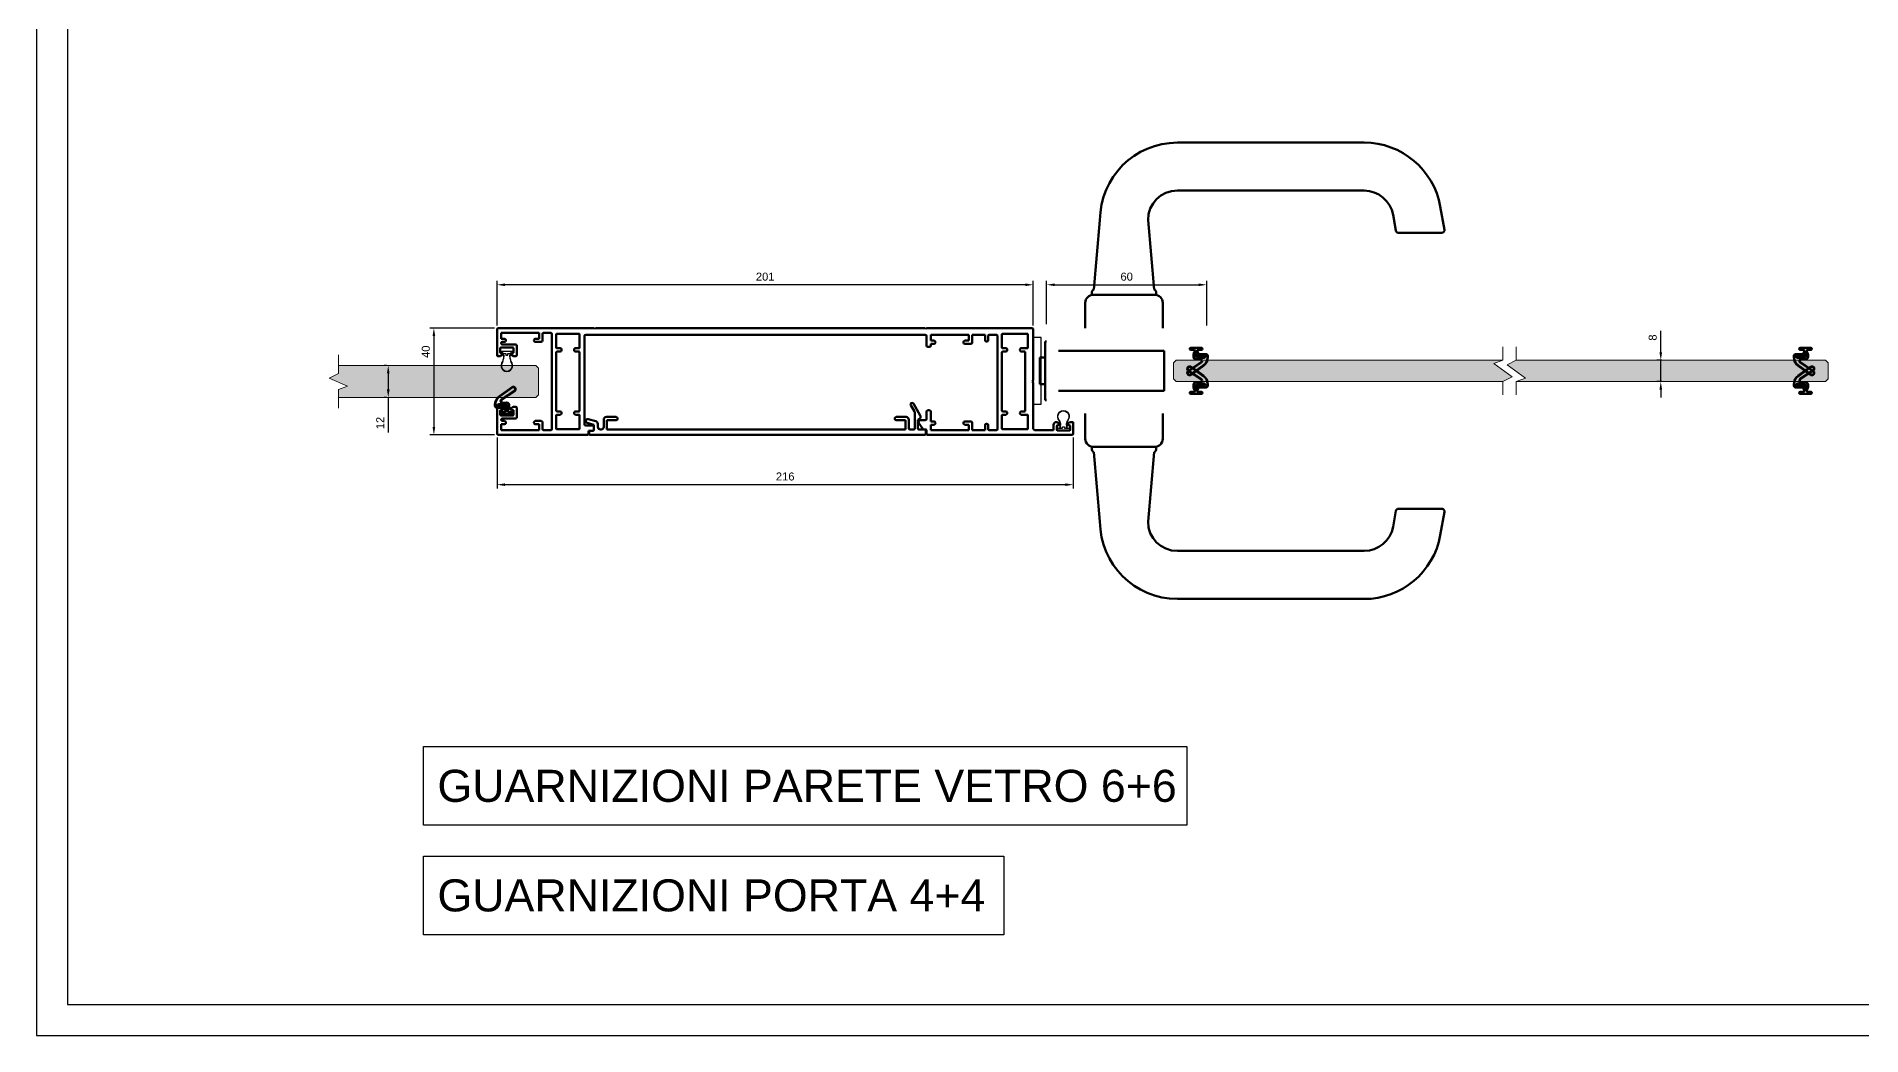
# Model space of a CAD drawing. Header units: millimetres. Extents: x 3290 to 5881, y 194 to 1035.
# Drawn here: x 4684 to 5368, y 194 to 569 of the extents above; entities that cross this region are included whole.
import ezdxf

# ---------------------------------------------------------------- set-up
doc = ezdxf.new("R2010")
doc.units = ezdxf.units.MM
for name, color, linetype in [('48800_-_L2315', 7, 'Continuous'), ('48800_-_L3000', 7, 'Continuous'), ('Blocchi', 7, 'Continuous'), ('COMP', 41, 'Continuous'), ('MANIGLIA_HOPPE_P', 7, 'Continuous'), ('MODULO_TECNICO_S', 7, 'Continuous'), ('PARTENZA_VERTICA', 7, 'Continuous'), ('quote', 3, 'Continuous'), ('RISCONTRO_SERRAT', 7, 'Continuous'), ('ROSETTA_PER_MANI', 7, 'Continuous'), ('SCATTO_PER_MODUL', 7, 'Continuous'), ('SERRATURA_OMEC', 7, 'Continuous')]:
    doc.layers.add(name, color=color, linetype=linetype)
doc.layers.add('GLASS & JOINTS', color=250, linetype='Continuous', lineweight=13)
doc.layers.add('GLASS HATCH', color=7, linetype='Continuous', true_color=0xb8ffed, transparency=0.5)
doc.styles.get("Standard").update_dxf_attribs({"font": 'arial.ttf'})
doc.dimstyles.new('ISO-25$0', dxfattribs={"dimtxt": 3, "dimasz": 3, "dimexe": 1.5, "dimexo": 1.5, "dimgap": 1.5, "dimtad": 1, "dimtxsty": 'Standard', "dimcen": 2.5, "dimadec": 0, "dimazin": 0, "dimtfac": 1, "dimtmove": 0, "dimatfit": 3, "dimfxl": 1, "dimarcsym": 0})

# ---------------------------------------------------------------- blocks, each defined once
blk = doc.blocks.new('modulo tecnico')
at = {"layer": 'MODULO_TECNICO_S', "color": 1, "linetype": 'Continuous', "lineweight": 50}
for p, q in [((-201, 19.5), (-201, 9.8)), ((-164.7, 20), (-200.5, 20)), ((-199.4, 18.2), (-185.15, 18.2)), ((-199.4, 16), (-199.4, 18.2)), ((-198.2, 16), (-199.4, 16)), ((-198.95, 14.8), (-198.2, 14.8)), ((-194.1, 13.9), (-198.95, 13.9)), ((-197.7, 15.3), (-197.7, 15.5)), ((-187.15, 15.5), (-187.15, 15.3)), ((-185.15, 16), (-186.65, 16)), ((-186.65, 14.8), (-184.45, 14.8)), ((-185.15, 18.2), (-185.15, 16)), ((-183.95, 15.3), (-183.95, 17.9)), ((-183.65, 18.2), (-180.75, 18.2)), ((-180.45, 17.9), (-180.45, -17.9)), ((-178.85, 12.75), (-178.85, 17.6)), ((-178.55, 17.9), (-170.35, 17.9)), ((-170.05, 17.6), (-170.05, 12.75)), ((-168.25, -16), (-168.25, 17)), ((-167.75, 17.5), (-40.5, 17.5)), ((-164.4, 19.7), (-164.7, 20)), ((-164.1, 20), (-164.4, 19.7)), ((-40.61, 20), (-164.1, 20)), ((-40.3, 19.7), (-40.61, 20)), ((-40, 20), (-40.3, 19.7)), ((-0.5, 20), (-40, 20)), ((-40, 17), (-40, 13.5)), ((-38.4, 17.5), (-24.15, 17.5)), ((-38.4, 15.3), (-38.4, 17.5)), ((-37.2, 15.3), (-38.4, 15.3)), ((-38.4, 14.1), (-37.2, 14.1)), ((-38.4, 13.5), (-38.4, 14.1)), ((-36.7, 14.6), (-36.7, 14.8)), ((-26.15, 14.8), (-26.15, 14.6)), ((-24.15, 15.3), (-25.65, 15.3)), ((-25.65, 14.1), (-23.45, 14.1)), ((-24.15, 17.5), (-24.15, 15.3)), ((-22.95, 17.5), (-18.1, 17.5)), ((-22.95, 14.6), (-22.95, 17.5)), ((-18.1, 17.5), (-18.1, 15.5)), ((-17.6, 15), (-17.4, 15)), ((-16.9, 15.5), (-16.9, 17.2)), ((-16.6, 17.5), (-13.7, 17.5)), ((-13.4, 17.2), (-13.4, -17.9)), ((-11.8, 12.75), (-11.8, 17.6)), ((-11.5, 17.9), (-2.3, 17.9)), ((-2, 17.6), (-2, 12.75)), ((0, 0.4), (0, 19.5)), ((-200.7, 9.5), (-199.88, 9.5)), ((-199.8, 11), (-199.8, 12.4)), ((-199.73, 9.54), (-198.91, 9.99)), ((-199.5, 12.7), (-195.1, 12.7)), ((-199.05, 10.7), (-199.5, 10.7)), ((-198.75, 10.25), (-198.75, 10.4)), ((-195.85, 10.4), (-195.85, 10.25)), ((-195.69, 9.99), (-194.87, 9.54)), ((-195.1, 10.7), (-195.55, 10.7)), ((-194.8, 12.4), (-194.8, 11)), ((-194.72, 9.5), (-193.9, 9.5)), ((-193.6, 9.8), (-193.6, 13.4)), ((-178.85, -10.95), (-178.85, 10.95)), ((-177.35, 12.45), (-178.55, 12.45)), ((-178.55, 11.25), (-177.35, 11.25)), ((-176.85, 11.75), (-176.85, 11.95)), ((-172.05, 11.95), (-172.05, 11.75)), ((-170.35, 12.45), (-171.55, 12.45)), ((-171.55, 11.25), (-170.35, 11.25)), ((-170.05, 10.95), (-170.05, -10.95)), ((-39.5, 13), (-38.9, 13)), ((-11.8, -10.95), (-11.8, 10.95)), ((-10.3, 12.45), (-11.5, 12.45)), ((-11.5, 11.25), (-10.3, 11.25)), ((-9.8, 11.75), (-9.8, 11.95)), ((-5, 11.95), (-5, 11.75)), ((-2.3, 12.45), (-4.5, 12.45)), ((-4.5, 11.25), (-3.3, 11.25)), ((-3, 10.95), (-3, -10.95)), ((-0.4, 0), (0, 0.4)), ((0, -0.4), (-0.4, 0)), ((0, -17.7), (0, -0.4)), ((-201, -9.8), (-201, -19.5)), ((-199.88, -9.5), (-200.7, -9.5)), ((-199.8, -12.4), (-199.8, -11)), ((-198.91, -9.99), (-199.73, -9.54)), ((-199.5, -10.7), (-199.05, -10.7)), ((-195.1, -12.7), (-199.5, -12.7)), ((-198.75, -10.4), (-198.75, -10.25)), ((-195.85, -10.25), (-195.85, -10.4)), ((-194.87, -9.54), (-195.69, -9.99)), ((-195.55, -10.7), (-195.1, -10.7)), ((-194.8, -11), (-194.8, -12.4)), ((-193.9, -9.5), (-194.72, -9.5)), ((-193.6, -13.4), (-193.6, -9.8)), ((-178.85, -17.6), (-178.85, -12.75)), ((-177.35, -11.25), (-178.55, -11.25)), ((-178.55, -12.45), (-177.35, -12.45)), ((-176.85, -11.95), (-176.85, -11.75)), ((-172.05, -11.75), (-172.05, -11.95)), ((-170.35, -11.25), (-171.55, -11.25)), ((-171.55, -12.45), (-170.35, -12.45)), ((-170.05, -12.75), (-170.05, -17.6)), ((-40, -11.3), (-40, -14)), ((-38.9, -10.8), (-39.5, -10.8)), ((-38.4, -15), (-38.4, -11.3)), ((-11.8, -17.6), (-11.8, -12.75)), ((-10.3, -11.25), (-11.5, -11.25)), ((-11.5, -12.45), (-10.3, -12.45)), ((-9.8, -11.95), (-9.8, -11.75)), ((-5, -11.75), (-5, -11.95)), ((-3.3, -11.25), (-4.5, -11.25)), ((-4.5, -12.45), (-2.3, -12.45)), ((-2, -12.75), (-2, -17.6)), ((-200.5, -20), (-167.05, -20)), ((-199.4, -16), (-198.2, -16)), ((-199.4, -18.2), (-199.4, -16)), ((-185.15, -18.2), (-199.4, -18.2)), ((-198.95, -13.9), (-194.1, -13.9)), ((-198.2, -14.8), (-198.95, -14.8)), ((-197.7, -15.5), (-197.7, -15.3)), ((-187.15, -15.3), (-187.15, -15.5)), ((-184.45, -14.8), (-186.65, -14.8)), ((-186.65, -16), (-185.15, -16)), ((-185.15, -16), (-185.15, -18.2)), ((-183.95, -17.9), (-183.95, -15.3)), ((-180.75, -18.2), (-183.65, -18.2)), ((-170.35, -17.9), (-178.55, -17.9)), ((-165.25, -16.5), (-167.75, -16.5)), ((-166.75, -18.5), (-165.25, -18.5)), ((-166.75, -19.7), (-166.75, -18.5)), ((-164.75, -18), (-164.75, -17)), ((-42.86, -15.68), (-41.39, -17.79)), ((-40.5, -14.5), (-42.25, -14.5)), ((-40.98, -18), (-40.3, -18)), ((-40, -18.3), (-40, -19.7)), ((-39.7, -20), (14.5, -20)), ((-37.2, -15), (-38.4, -15)), ((-38.4, -16.2), (-37.2, -16.2)), ((-38.4, -18.2), (-38.4, -16.2)), ((-24.15, -18.2), (-38.4, -18.2)), ((-36.7, -15.7), (-36.7, -15.5)), ((-26.15, -15.5), (-26.15, -15.7)), ((-23.45, -15), (-25.65, -15)), ((-25.65, -16.2), (-24.15, -16.2)), ((-24.15, -16.2), (-24.15, -18.2)), ((-22.95, -18.2), (-22.95, -15.5)), ((-18.1, -18.2), (-22.95, -18.2)), ((-18.1, -16.4), (-18.1, -18.2)), ((-17.4, -15.9), (-17.6, -15.9)), ((-16.9, -17.9), (-16.9, -16.4)), ((-13.7, -18.2), (-16.6, -18.2)), ((-2.3, -17.9), (-11.5, -17.9)), ((7.6, -18.2), (0.5, -18.2)), ((7.6, -16.2), (7.6, -18.2)), ((8.72, -15.2), (8.6, -15.2)), ((8.8, -18.1), (8.8, -16.7)), ((9.69, -15.69), (8.87, -15.24)), ((9.1, -16.4), (9.55, -16.4)), ((13.5, -18.4), (9.1, -18.4)), ((9.85, -16.1), (9.85, -15.95)), ((12.75, -15.95), (12.75, -16.1)), ((13.73, -15.24), (12.91, -15.69)), ((13.05, -16.4), (13.5, -16.4)), ((13.8, -16.7), (13.8, -18.1)), ((14.7, -15.2), (13.88, -15.2)), ((15, -19.5), (15, -15.5))]:
    blk.add_line(p, q, dxfattribs=at)
for centre, radius, start, end in [((-200.5, 19.5), 0.5, 90, 180), ((-198.95, 14.35), 0.45, 90, 270), ((-198.2, 15.5), 0.5, 0, 90), ((-198.2, 15.3), 0.5, 270, 0), ((-194.1, 13.4), 0.5, 0, 90), ((-186.65, 15.5), 0.5, 90, 180), ((-186.65, 15.3), 0.5, 180, 270), ((-184.45, 15.3), 0.5, 270, 0), ((-183.65, 17.9), 0.3, 90, 180), ((-180.75, 17.9), 0.3, 0, 90), ((-178.55, 17.6), 0.3, 90, 180), ((-170.35, 17.6), 0.3, 0, 90), ((-167.75, 17), 0.5, 90, 180), ((-40.5, 17), 0.5, 0, 90), ((-37.2, 14.8), 0.5, 0, 90), ((-37.2, 14.6), 0.5, 270, 0), ((-25.65, 14.8), 0.5, 90, 180), ((-25.65, 14.6), 0.5, 180, 270), ((-23.45, 14.6), 0.5, 270, 0), ((-17.6, 15.5), 0.5, 180, 270), ((-17.4, 15.5), 0.5, 270, 0), ((-16.6, 17.2), 0.3, 90, 180), ((-13.7, 17.2), 0.3, 0, 90), ((-11.5, 17.6), 0.3, 90, 180), ((-2.3, 17.6), 0.3, 0, 90), ((-0.5, 19.5), 0.5, 0, 90), ((-200.7, 9.8), 0.3, 180, 270), ((-199.88, 9.8), 0.3, 270, 298.70595), ((-199.5, 12.4), 0.3, 90, 180), ((-199.5, 11), 0.3, 180, 270), ((-199.05, 10.4), 0.3, 0, 90), ((-199.05, 10.25), 0.3, 298.70595, 0), ((-195.55, 10.4), 0.3, 90, 180), ((-195.55, 10.25), 0.3, 180, 241.29405), ((-195.1, 12.4), 0.3, 0, 90), ((-195.1, 11), 0.3, 270, 0), ((-194.72, 9.8), 0.3, 241.29405, 270), ((-193.9, 9.8), 0.3, 270, 0), ((-178.55, 12.75), 0.3, 180, 270), ((-178.55, 10.95), 0.3, 90, 180), ((-177.35, 11.95), 0.5, 0, 90), ((-177.35, 11.75), 0.5, 270, 0), ((-171.55, 11.95), 0.5, 90, 180), ((-171.55, 11.75), 0.5, 180, 270), ((-170.35, 12.75), 0.3, 270, 0), ((-170.35, 10.95), 0.3, 0, 90), ((-39.5, 13.5), 0.5, 180, 270), ((-38.9, 13.5), 0.5, 270, 0), ((-11.5, 12.75), 0.3, 180, 270), ((-11.5, 10.95), 0.3, 90, 180), ((-10.3, 11.95), 0.5, 0, 90), ((-10.3, 11.75), 0.5, 270, 0), ((-4.5, 11.95), 0.5, 90, 180), ((-4.5, 11.75), 0.5, 180, 270), ((-3.3, 10.95), 0.3, 0, 90), ((-2.3, 12.75), 0.3, 270, 0), ((-200.7, -9.8), 0.3, 90, 180), ((-199.88, -9.8), 0.3, 61.29405, 90), ((-199.5, -11), 0.3, 90, 180), ((-199.5, -12.4), 0.3, 180, 270), ((-199.05, -10.4), 0.3, 270, 0), ((-199.05, -10.25), 0.3, 0, 61.29405), ((-195.55, -10.25), 0.3, 118.70595, 180), ((-195.55, -10.4), 0.3, 180, 270), ((-195.1, -11), 0.3, 0, 90), ((-195.1, -12.4), 0.3, 270, 0), ((-194.72, -9.8), 0.3, 90, 118.70595), ((-194.1, -13.4), 0.5, 270, 0), ((-193.9, -9.8), 0.3, 0, 90), ((-178.55, -10.95), 0.3, 180, 270), ((-178.55, -12.75), 0.3, 90, 180), ((-177.35, -11.75), 0.5, 0, 90), ((-177.35, -11.95), 0.5, 270, 0), ((-171.55, -11.75), 0.5, 90, 180), ((-171.55, -11.95), 0.5, 180, 270), ((-170.35, -10.95), 0.3, 270, 0), ((-170.35, -12.75), 0.3, 0, 90), ((-39.5, -11.3), 0.5, 90, 180), ((-38.9, -11.3), 0.5, 0, 90), ((-11.5, -10.95), 0.3, 180, 270), ((-11.5, -12.75), 0.3, 90, 180), ((-10.3, -11.75), 0.5, 0, 90), ((-10.3, -11.95), 0.5, 270, 0), ((-4.5, -11.75), 0.5, 90, 180), ((-4.5, -11.95), 0.5, 180, 270), ((-3.3, -10.95), 0.3, 270, 0), ((-2.3, -12.75), 0.3, 0, 90), ((-200.5, -19.5), 0.5, 180, 270), ((-198.95, -14.35), 0.45, 90, 270), ((-198.2, -15.3), 0.5, 0, 90), ((-198.2, -15.5), 0.5, 270, 0), ((-186.65, -15.3), 0.5, 90, 180), ((-186.65, -15.5), 0.5, 180, 270), ((-184.45, -15.3), 0.5, 0, 90), ((-183.65, -17.9), 0.3, 180, 270), ((-180.75, -17.9), 0.3, 270, 0), ((-178.55, -17.6), 0.3, 180, 270), ((-170.35, -17.6), 0.3, 270, 0), ((-167.75, -16), 0.5, 180, 270), ((-167.05, -19.7), 0.3, 270, 0), ((-165.25, -17), 0.5, 0, 90), ((-165.25, -18), 0.5, 270, 0), ((-42.25, -15.25), 0.75, 90, 215.00643), ((-40.98, -17.5), 0.5, 215.00643, 270), ((-40.5, -14), 0.5, 270, 0), ((-40.3, -18.3), 0.3, 0, 90), ((-39.7, -19.7), 0.3, 180, 270), ((-37.2, -15.5), 0.5, 0, 90), ((-37.2, -15.7), 0.5, 270, 0), ((-25.65, -15.5), 0.5, 90, 180), ((-25.65, -15.7), 0.5, 180, 270), ((-23.45, -15.5), 0.5, 0, 90), ((-17.6, -16.4), 0.5, 90, 180), ((-17.4, -16.4), 0.5, 0, 90), ((-16.6, -17.9), 0.3, 180, 270), ((-13.7, -17.9), 0.3, 270, 0), ((-11.5, -17.6), 0.3, 180, 270), ((-2.3, -17.6), 0.3, 270, 0), ((0.5, -17.7), 0.5, 180, 270), ((8.6, -16.2), 1, 90, 180), ((8.72, -15.5), 0.3, 61.29405, 90), ((9.1, -16.7), 0.3, 90, 180), ((9.1, -18.1), 0.3, 180, 270), ((9.55, -16.1), 0.3, 270, 0), ((9.55, -15.95), 0.3, 0, 61.29405), ((13.05, -15.95), 0.3, 118.70595, 180), ((13.05, -16.1), 0.3, 180, 270), ((13.5, -16.7), 0.3, 0, 90), ((13.5, -18.1), 0.3, 270, 0), ((13.88, -15.5), 0.3, 90, 118.70595), ((14.5, -19.5), 0.5, 270, 0), ((14.7, -15.5), 0.3, 0, 90)]:
    blk.add_arc(centre, radius, start, end, dxfattribs=at)
at = {"layer": 'RISCONTRO_SERRAT', "color": 1, "linetype": 'Continuous', "lineweight": 50}
blk.add_line((0, 6.45), (0, 16.5), dxfattribs=at)
blk = doc.blocks.new('copertina modulo tecnico')
at = {"layer": 'SCATTO_PER_MODUL', "color": 5, "linetype": 'Continuous', "lineweight": 50}
for p, q in [((118.79, 8.3), (120.17, 5.92)), ((122.37, 4.51), (119.83, 8.9)), ((-2.44, 1.65), (0, 1)), ((0.76, 2.35), (-2.06, 3.1)), ((0, 1), (0, -1)), ((1.5, 0.2), (1.5, 1.38)), ((3.7, 2.9), (3.7, 0.2)), ((8.4, 3.9), (4.7, 3.9)), ((4.9, 2.7), (8.4, 2.7)), ((4.9, -0.8), (4.9, 2.7)), ((8.9, 3.2), (8.9, 3.4)), ((112.85, 3.4), (112.85, 3.2)), ((117.05, 3.9), (113.35, 3.9)), ((113.35, 2.7), (116.85, 2.7)), ((116.85, 2.7), (116.85, -0.8)), ((118.05, -0.3), (118.05, 2.9)), ((120.3, 5.42), (120.3, -0.5)), ((121.5, 2.86), (122, 3.14)), ((121.5, -0.5), (121.5, 2.86)), ((-1.7, -1.6), (-1.7, -2.5)), ((-0.3, -1.3), (-1.4, -1.3)), ((-1.4, -2.8), (124.15, -2.8)), ((2.7, -0.8), (2.5, -0.8)), ((116.85, -0.8), (4.9, -0.8)), ((120, -0.8), (118.55, -0.8)), ((124.15, -0.8), (121.8, -0.8)), ((124.45, -2.5), (124.45, -1.1))]:
    blk.add_line(p, q, dxfattribs=at)
for centre, radius, start, end in [((119.31, 8.6), 0.6, 30.00027, 210.00027), ((-2.25, 2.38), 0.75, 75.00089, 255.00089), ((0.5, 1.38), 1, 0, 75.00089), ((2.5, 0.2), 1, 180, 270), ((2.7, 0.2), 1, 270, 0.00084), ((4.7, 2.9), 1, 90, 180.00084), ((8.4, 3.4), 0.5, 0, 90), ((8.4, 3.2), 0.5, 270, 0), ((113.35, 3.4), 0.5, 90, 180), ((113.35, 3.2), 0.5, 180, 270), ((117.05, 2.9), 1, 359.99916, 90), ((119.3, 5.42), 1, 0, 30.00027), ((121.5, 4.01), 1, 299.99109, 30.00027), ((-1.4, -1.6), 0.3, 90, 180), ((-1.4, -2.5), 0.3, 180, 270.00077), ((-0.3, -1), 0.3, 270, 0), ((118.55, -0.3), 0.5, 179.99916, 270.00058), ((120, -0.5), 0.3, 270.00058, 0), ((121.8, -0.5), 0.3, 180, 270), ((124.15, -1.1), 0.3, 0, 90), ((124.15, -2.5), 0.3, 270.00077, 0)]:
    blk.add_arc(centre, radius, start, end, dxfattribs=at)
blk = doc.blocks.new('48750')
at = {"layer": 'COMP'}
for p, q in [((-3.8, 1.56), (-4.38, 1.84)), ((-1.46, 1.14), (-2.05, 1.14)), ((-4.38, -1.84), (-3.8, -1.56)), ((-2.05, -1.14), (-1.46, -1.14))]:
    blk.add_line(p, q, dxfattribs=at)
blk.add_lwpolyline([(-0.95, 1.75, -0.414214), (-1.45, 1.25), (-2.05, 1.25, -0.117054), (-3.75, 1.65), (-4.33, 1.94, 1.622467), (-4.33, -1.94), (-3.75, -1.65, -0.117054), (-2.05, -1.25), (-1.45, -1.25, -0.414214), (-0.95, -1.75), (-0.95, -2.41), (0, -2.41), (0, 2.41), (-0.95, 2.41)], format="xyb", close=True, dxfattribs=at)
blk.add_lwpolyline([(-0.1, 2.32), (-0.85, 2.32), (-0.85, 0.4), (-1.35, 0.4), (-1.35, -0.4), (-0.85, -0.4), (-0.85, -2.31), (-0.1, -2.31)], close=True, dxfattribs=at)
for centre, radius, start, end in [((-5.3, 0), 2.07, 63.29482, 296.70518), ((-2.05, 5.03), 3.89, 243.29482, 270), ((-1.46, 1.75), 0.61, 270, 0), ((-2.05, -5.03), 3.89, 90, 116.70518), ((-1.46, -1.75), 0.61, 0, 90)]:
    blk.add_arc(centre, radius, start, end, dxfattribs=at)
blk = doc.blocks.new('Cartiglio A3')
at = {"color": 6}
for points in [[(0, 726.876), (0, 0), (1034.376, 0), (1034.376, 726.876)], [(10, 716.876), (10, 10), (1024.376, 10), (1024.376, 716.876)]]:
    blk.add_lwpolyline(points, close=True, dxfattribs=at)
blk = doc.blocks.new('*D112')
at = {"layer": 'Defpoints', "color": 0, "transparency": 16777216}
for p in [(4857.15, 459.48), (4832.98, 419.48), (4857.15, 419.48)]:
    blk.add_point(p, dxfattribs=at)
at = {"layer": 'quote', "color": 0, "lineweight": -2, "transparency": 16777216}
for p, q in [((4855.65, 459.48), (4831.48, 459.48)), ((4832.98, 456.48), (4832.98, 422.48)), ((4855.65, 419.48), (4831.48, 419.48))]:
    blk.add_line(p, q, dxfattribs=at)
at = {"layer": 'quote', "color": 0, "transparency": 16777216}
for points in [[(4832.48, 456.48), (4833.48, 456.48), (4832.98, 459.48)], [(4832.48, 422.48), (4833.48, 422.48), (4832.98, 419.48)]]:
    blk.add_solid(points, dxfattribs=at)
at = {"layer": 'quote', "color": 0, "transparency": 16777216, "insert": (4829.95, 450.62), "char_height": 3, "attachment_point": 5, "rotation": 90}
blk.add_mtext('40', dxfattribs=at)
blk = doc.blocks.new('*D113')
at = {"layer": 'Defpoints', "color": 0, "transparency": 16777216}
for p in [(4856.65, 475.7), (4856.65, 458.98), (5057.65, 458.98)]:
    blk.add_point(p, dxfattribs=at)
at = {"layer": 'quote', "color": 0, "lineweight": -2, "transparency": 16777216}
for p, q in [((4856.65, 460.48), (4856.65, 477.2)), ((5054.65, 475.7), (4859.65, 475.7)), ((5057.65, 460.48), (5057.65, 477.2))]:
    blk.add_line(p, q, dxfattribs=at)
at = {"layer": 'quote', "color": 0, "transparency": 16777216}
for points in [[(4859.65, 476.2), (4859.65, 475.2), (4856.65, 475.7)], [(5054.65, 476.2), (5054.65, 475.2), (5057.65, 475.7)]]:
    blk.add_solid(points, dxfattribs=at)
at = {"layer": 'quote', "color": 0, "transparency": 16777216, "insert": (4957.15, 478.74), "char_height": 3, "attachment_point": 5}
blk.add_mtext('201', dxfattribs=at)
blk = doc.blocks.new('*D114')
at = {"layer": 'Defpoints', "color": 0, "transparency": 16777216}
for p in [(4856.65, 419.98), (5072.65, 419.98), (5072.65, 400.82)]:
    blk.add_point(p, dxfattribs=at)
at = {"layer": 'quote', "color": 0, "lineweight": -2, "transparency": 16777216}
for p, q in [((4856.65, 418.48), (4856.65, 399.32)), ((5072.65, 418.48), (5072.65, 399.32)), ((4859.65, 400.82), (5069.65, 400.82))]:
    blk.add_line(p, q, dxfattribs=at)
at = {"layer": 'quote', "color": 0, "transparency": 16777216}
for points in [[(4859.65, 401.32), (4859.65, 400.32), (4856.65, 400.82)], [(5069.65, 401.32), (5069.65, 400.32), (5072.65, 400.82)]]:
    blk.add_solid(points, dxfattribs=at)
at = {"layer": 'quote', "color": 0, "transparency": 16777216, "insert": (4964.65, 403.86), "char_height": 3, "attachment_point": 5}
blk.add_mtext('216', dxfattribs=at)
blk = doc.blocks.new('*D83')
at = {"layer": 'Defpoints', "color": 0, "transparency": 16777216}
for p in [(5292.83, 447.44), (5294.73, 447.44), (5294.73, 439.44)]:
    blk.add_point(p, dxfattribs=at)
at = {"layer": 'quote', "color": 0, "lineweight": -2, "transparency": 16777216}
for p, q in [((5292.83, 450.44), (5292.83, 458.42)), ((5293.23, 447.44), (5291.33, 447.44)), ((5292.83, 439.44), (5292.83, 447.44)), ((5293.23, 439.44), (5291.33, 439.44)), ((5292.83, 436.44), (5292.83, 433.44))]:
    blk.add_line(p, q, dxfattribs=at)
at = {"layer": 'quote', "color": 0, "transparency": 16777216}
for points in [[(5292.33, 450.44), (5293.33, 450.44), (5292.83, 447.44)], [(5292.33, 436.44), (5293.33, 436.44), (5292.83, 439.44)]]:
    blk.add_solid(points, dxfattribs=at)
at = {"layer": 'quote', "color": 0, "transparency": 16777216, "insert": (5289.8, 455.93), "char_height": 3, "attachment_point": 5, "rotation": 90}
blk.add_mtext('8', dxfattribs=at)
blk = doc.blocks.new('*D133')
at = {"layer": 'Defpoints', "color": 0, "transparency": 16777216}
for p in [(5122.64, 475.7), (5062.65, 459.48), (5122.64, 459.01)]:
    blk.add_point(p, dxfattribs=at)
at = {"layer": 'quote', "color": 0, "lineweight": -2, "transparency": 16777216}
for p, q in [((5062.65, 460.98), (5062.65, 477.2)), ((5065.65, 475.7), (5119.64, 475.7)), ((5122.64, 460.51), (5122.64, 477.2))]:
    blk.add_line(p, q, dxfattribs=at)
at = {"layer": 'quote', "color": 0, "transparency": 16777216}
for points in [[(5065.65, 476.2), (5065.65, 475.2), (5062.65, 475.7)], [(5119.64, 476.2), (5119.64, 475.2), (5122.64, 475.7)]]:
    blk.add_solid(points, dxfattribs=at)
at = {"layer": 'quote', "color": 0, "transparency": 16777216, "insert": (5092.65, 478.74), "char_height": 3, "attachment_point": 5}
blk.add_mtext('60', dxfattribs=at)
blk = doc.blocks.new('48800')
at = {"layer": '48800_-_L3000', "linetype": 'Continuous', "lineweight": 5}
h = blk.add_hatch(dxfattribs=at)
h.set_pattern_fill('LINE', color=3, scale=2, angle=45, style=0)
h.set_pattern_definition([(45, (-6239.775, -3270.2284), (-4.490128, 4.490128), [])])
edge = h.paths.add_edge_path()
edge.add_arc((9.4, 2.41), 0.897, 334.12953, 494.36432)
edge.add_line((8.77, 3.05), (5.44, -1.86))
edge.add_arc((4.92, -1.52), 0.632, 270, 326.69915, ccw=False)
edge.add_arc((5, -1.51), 0.64, 180.31288, 262.86787, ccw=False)
edge.add_line((4.36, -1.52), (4.39, -0.03))
edge.add_arc((3.39, -0.03), 1, 0, 90)
edge.add_line((3.39, 0.97), (2.4, 0.97))
edge.add_arc((2.4, 0.71), 0.253, 90, 120)
edge.add_line((2.27, 0.93), (1.59, 0.54))
edge.add_arc((1.47, 0.76), 0.253, 270, 300, ccw=False)
edge.add_line((1.47, 0.51), (1.01, 0.51))
edge.add_line((1.01, 0.51), (1.01, 0.41))
edge.add_line((1.01, 0.41), (1.47, 0.41))
edge.add_arc((1.47, 0.76), 0.353, 270, 300)
edge.add_line((1.64, 0.45), (2.32, 0.85))
edge.add_arc((2.4, 0.71), 0.153, 90, 120, ccw=False)
edge.add_line((2.4, 0.87), (3.39, 0.87))
edge.add_arc((3.39, -0.03), 0.9, 0.06989, 90, ccw=False)
edge.add_line((4.29, -0.03), (4.26, -1.51))
edge.add_arc((5, -1.51), 0.74, 180.20051, 263.35004)
edge.add_arc((4.92, -1.52), 0.732, 269.51182, 326.6433)
edge.add_line((5.53, -1.92), (8.85, 2.99))
edge.add_arc((9.4, 2.41), 0.797, -25.27845, 133.65847, ccw=False)
edge.add_line((10.12, 2.07), (6.71, -2.69))
edge.add_arc((3.54, -0.42), 3.9, 270, 324.43426, ccw=False)
edge.add_line((3.54, -4.32), (3.25, -4.32))
edge.add_arc((3.27, -3.48), 0.839, 196.69401, 268.73177, ccw=False)
edge.add_line((2.47, -3.72), (2.5, -1.15))
edge.add_arc((2.15, -1.15), 0.353, 359.88621, 420)
edge.add_line((2.32, -0.85), (1.64, -0.45))
edge.add_arc((1.47, -0.76), 0.353, 60, 90)
edge.add_line((1.47, -0.41), (1.01, -0.41))
edge.add_line((1.01, -0.41), (1.01, -0.51))
edge.add_line((1.01, -0.51), (1.47, -0.51))
edge.add_arc((1.47, -0.76), 0.253, 60, 90, ccw=False)
edge.add_line((1.59, -0.54), (2.27, -0.93))
edge.add_arc((2.15, -1.15), 0.253, 0, 60, ccw=False)
edge.add_line((2.4, -1.15), (2.37, -3.74))
edge.add_arc((3.27, -3.48), 0.939, 195.73271, 268.8012)
edge.add_line((3.25, -4.42), (3.54, -4.42))
edge.add_arc((3.54, -0.42), 4, 270, 324.43426)
edge.add_line((6.8, -2.75), (10.2, 2.02))
at = {"layer": '48800_-_L2315', "color": 3, "linetype": 'Continuous', "lineweight": 50}
for p, q in [((2.37, 0.86), (2.37, 0.81)), ((2.37, 0.38), (2.37, 0.33)), ((3.25, 0.87), (3.25, 0.82)), ((2.37, -0.45), (2.37, -0.5)), ((2.37, -0.81), (2.37, -0.88)), ((3.25, -0.09), (3.25, -0.17)), ((3.25, -3.38), (3.25, -3.43)), ((3.25, -4.27), (3.25, -4.32))]:
    blk.add_line(p, q, dxfattribs=at)
at = {"layer": '48800_-_L3000', "color": 3, "linetype": 'Continuous', "lineweight": 50}
for p, q in [((0, 2.02), (0, -2.02)), ((0.76, 0.63), (0.76, 2.02)), ((1.47, 0.51), (1.01, 0.51)), ((1.01, 0.51), (1.01, 0.41)), ((1.01, 0.41), (1.47, 0.41)), ((1.96, 0.38), (1.01, 0.38)), ((2.27, 0.93), (1.59, 0.54)), ((1.64, 0.45), (2.32, 0.85)), ((2.35, 0.8), (1.7, 0.43)), ((1.7, 0.43), (1.96, 0.43)), ((3.39, 0.97), (2.4, 0.97)), ((2.4, 0.87), (3.39, 0.87)), ((3.39, 0.82), (2.4, 0.82)), ((8.77, 3.05), (5.44, -1.86)), ((5.53, -1.92), (8.85, 2.99)), ((8.88, 2.95), (5.57, -1.95)), ((6.67, -2.66), (10.07, 2.09)), ((10.12, 2.07), (6.71, -2.69)), ((6.8, -2.75), (10.2, 2.02)), ((0.76, -2.02), (0.76, -0.63)), ((1.01, -0.38), (2, -0.38)), ((1.47, -0.41), (1.01, -0.41)), ((1.01, -0.41), (1.01, -0.51)), ((1.01, -0.51), (1.47, -0.51)), ((1.59, -0.54), (2.27, -0.93)), ((2.32, -0.85), (1.64, -0.45)), ((2, -0.43), (1.7, -0.43)), ((1.7, -0.43), (2.35, -0.8)), ((2.4, -1.15), (2.37, -3.74)), ((2.47, -3.72), (2.5, -1.15)), ((2.55, -1.15), (2.52, -3.72)), ((2.95, -3.02), (2.95, -1.38)), ((3, -1.38), (3, -3.02)), ((3.25, -4.27), (3.54, -4.27)), ((3.54, -4.32), (3.25, -4.32)), ((3.25, -4.42), (3.54, -4.42)), ((3.76, -3.02), (3.76, -1.42)), ((3.81, -1.42), (3.81, -3.02)), ((4.21, -1.51), (4.24, -0.03)), ((4.29, -0.03), (4.26, -1.51)), ((4.36, -1.52), (4.39, -0.03))]:
    blk.add_line(p, q, dxfattribs=at)
for centre, radius, start, end in [((0.38, 2.02), 0.379, 0, 180), ((1.01, 0.63), 0.253, 180, 270), ((1.47, 0.76), 0.253, 270, 300), ((1.47, 0.76), 0.353, 270, 300), ((1.96, -1.42), 1.85, 0, 90), ((1.96, -1.42), 1.8, 0, 90), ((2.4, 0.71), 0.253, 90, 120), ((2.4, 0.71), 0.153, 90, 120), ((2.4, 0.71), 0.103, 90, 120), ((3.39, -0.03), 1, 0, 90), ((3.39, -0.03), 0.9, 0.06989, 90), ((3.39, -0.03), 0.85, 0.10937, 90), ((9.4, 2.41), 0.897, 334.12953, 134.36432), ((9.4, 2.41), 0.797, 334.72155, 133.65847), ((9.4, 2.41), 0.747, 335.06135, 133.25328), ((0.38, -2.02), 0.379, 180, 0), ((1.01, -0.63), 0.253, 90, 180), ((1.47, -0.76), 0.353, 60, 90), ((1.47, -0.76), 0.253, 60, 90), ((2, -1.38), 1, 0, 90), ((2, -1.38), 0.95, 0, 90), ((2.15, -1.15), 0.253, 0, 60), ((2.15, -1.15), 0.353, 359.88621, 60), ((2.15, -1.15), 0.403, 359.84598, 60), ((3.27, -3.48), 0.939, 195.73271, 268.8012), ((3.27, -3.48), 0.839, 196.69401, 268.73177), ((3.27, -3.48), 0.789, 197.24238, 268.6922), ((3.38, -3.02), 0.429, 180, 0), ((3.38, -3.02), 0.379, 180, 0), ((3.54, -0.42), 3.85, 270, 324.43426), ((3.54, -0.42), 3.9, 270, 324.43426), ((3.54, -0.42), 4, 270, 324.43426), ((5, -1.51), 0.79, 180.15251, 263.54516), ((5, -1.51), 0.74, 180.20051, 263.35004), ((5, -1.51), 0.64, 180.31288, 262.86787), ((4.92, -1.52), 0.732, 269.51182, 326.6433), ((4.92, -1.52), 0.782, 269.31452, 326.61948), ((4.92, -1.52), 0.632, 270, 326.69915)]:
    blk.add_arc(centre, radius, start, end, dxfattribs=at)
at = {"layer": 'PARTENZA_VERTICA', "color": 3, "linetype": 'Continuous', "lineweight": 50}
for p, q in [((2.2, 0.72), (2.2, 0.77)), ((2.2, 0.36), (2.2, 0.41)), ((2.2, -0.45), (2.2, -0.4)), ((2.2, -0.77), (2.2, -0.72))]:
    blk.add_line(p, q, dxfattribs=at)
blk = doc.blocks.new('*D137')
at = {"layer": 'Defpoints', "color": 0, "transparency": 16777216}
for p in [(4816.67, 445.48), (4815.88, 433.48), (4816.67, 433.48)]:
    blk.add_point(p, dxfattribs=at)
at = {"layer": 'quote', "color": 0, "lineweight": -2, "transparency": 16777216}
for p, q in [((4815.17, 445.48), (4814.38, 445.48)), ((4815.88, 442.48), (4815.88, 436.48)), ((4815.17, 433.48), (4814.38, 433.48)), ((4815.88, 433.48), (4815.88, 420.42))]:
    blk.add_line(p, q, dxfattribs=at)
at = {"layer": 'quote', "color": 0, "transparency": 16777216}
for points in [[(4815.38, 442.48), (4816.38, 442.48), (4815.88, 445.48)], [(4815.38, 436.48), (4816.38, 436.48), (4815.88, 433.48)]]:
    blk.add_solid(points, dxfattribs=at)
at = {"layer": 'quote', "color": 0, "transparency": 16777216, "insert": (4812.87, 423.91), "char_height": 3, "attachment_point": 5, "rotation": 90}
blk.add_mtext('12 ', dxfattribs=at)

msp = doc.modelspace()

# ---------------------------------------------------------------- hatches: boundary and pattern name
at = {"layer": 'GLASS HATCH'}
h = msp.add_hatch(color=256, dxfattribs=at)
h.dxf.hatch_style = 1
h.paths.add_polyline_path([(4871.196, 433.478), (4872.196, 434.478), (4872.196, 444.478), (4871.196, 445.478), (4797.19, 445.478), (4797.19, 442.496), (4793.756, 440.746), (4800.624, 437.746), (4797.19, 436.496), (4797.19, 433.478)])
h = msp.add_hatch(color=256, dxfattribs=at)
h.dxf.hatch_style = 1
h.paths.add_polyline_path([(5110.146, 440.478), (5111.146, 439.478), (5233.687, 439.478), (5237.086, 441.21), (5230.217, 446.21), (5233.651, 447.46), (5233.651, 447.478), (5111.146, 447.478), (5110.146, 446.478)])
h = msp.add_hatch(color=256, dxfattribs=at)
h.dxf.hatch_style = 1
h.paths.add_polyline_path([(5354.597, 439.442), (5355.597, 440.442), (5355.597, 446.442), (5354.597, 447.442), (5356.097, 447.442), (5238.651, 447.46), (5235.217, 445.71), (5242.086, 440.71), (5238.651, 439.442)])

# ---------------------------------------------------------------- linework, layer by layer
for points in [[(5057.646, 430.978), (5060.646, 430.978), (5060.646, 455.978), (5057.646, 455.978)], [(4829.085, 302.674), (5115.172, 302.674), (5115.172, 273.222), (4829.085, 273.222)], [(4829.085, 261.627), (5046.597, 261.627), (5046.597, 232.175), (4829.085, 232.175)]]:
    msp.add_lwpolyline(points, close=True)
at = {"layer": 'GLASS & JOINTS'}
for points in [[(5233.651, 452.46), (5233.651, 447.46), (5230.217, 446.21), (5237.086, 441.21), (5233.651, 439.46), (5233.651, 434.46)], [(5238.651, 434.46), (5238.651, 439.46), (5242.086, 440.71), (5235.217, 445.71), (5238.651, 447.46), (5238.651, 452.46)], [(4797.19, 429.496), (4797.19, 436.496), (4800.624, 437.746), (4793.756, 440.746), (4797.19, 442.496), (4797.19, 449.496)], [(4797.19, 433.478), (4871.196, 433.478), (4872.196, 434.478), (4872.196, 444.478), (4871.196, 445.478), (4797.19, 445.478)], [(5233.651, 447.478), (5111.146, 447.478), (5110.146, 446.478), (5110.146, 440.478), (5111.146, 439.478), (5233.651, 439.478)], [(5238.651, 439.442), (5354.597, 439.442), (5355.597, 440.442), (5355.597, 446.442), (5354.597, 447.442), (5238.651, 447.442)]]:
    msp.add_lwpolyline(points, dxfattribs=at)
at = {"layer": 'MANIGLIA_HOPPE_P', "color": 7, "linetype": 'Continuous', "lineweight": 50}
for p, q in [((5181.646, 528.978), (5111.646, 528.978)), ((5111.646, 510.978), (5181.646, 510.978)), ((5082.646, 499.978), (5080.371, 473.978)), ((5102.92, 473.978), (5100.646, 499.978)), ((5192.479, 501.888), (5193.518, 495.992)), ((5211.735, 496.339), (5210.205, 505.013)), ((5194.503, 495.165), (5210.75, 495.165)), ((5079.646, 473.016), (5079.646, 471.978)), ((5103.646, 471.978), (5103.646, 473.016)), ((5103.646, 471.978), (5079.646, 471.978)), ((5079.646, 414.978), (5079.646, 413.939)), ((5079.646, 414.978), (5103.646, 414.978)), ((5080.371, 412.978), (5082.646, 386.978)), ((5100.646, 386.978), (5102.92, 412.978)), ((5103.646, 413.939), (5103.646, 414.978)), ((5193.518, 390.964), (5192.479, 385.068)), ((5210.75, 391.79), (5194.503, 391.79)), ((5210.367, 391.79), (5210.064, 391.79)), ((5210.205, 381.942), (5211.735, 390.616)), ((5181.646, 375.978), (5111.646, 375.978)), ((5111.646, 357.978), (5181.646, 357.978))]:
    msp.add_line(p, q, dxfattribs=at)
for centre, radius, start, end in [((5111.646, 499.978), 29, 90, 180), ((5181.646, 499.978), 29, 10, 90), ((5111.646, 499.978), 11, 90, 180), ((5181.646, 499.978), 11, 10, 90), ((5080.646, 473.016), 1, 105.94445, 180), ((5102.646, 473.016), 1, 360, 74.05555), ((5080.646, 413.939), 1, 180, 254.05555), ((5102.646, 413.939), 1, 285.94445, 360), ((5111.646, 386.978), 29, 180, 270), ((5111.646, 386.978), 11, 180, 270), ((5181.646, 386.978), 11, 270, 350), ((5181.646, 386.978), 29, 270, 350)]:
    msp.add_arc(centre, radius, start, end, dxfattribs=at)
for points, knots in [([(5193.518, 495.992), (5193.552, 495.78), (5193.801, 495.326), (5194.291, 495.162), (5194.503, 495.165)], [0, 0, 0, 0, 0.5030414, 1, 1, 1, 1]), ([(5210.75, 495.165), (5211, 495.156), (5211.635, 495.418), (5211.789, 496.092), (5211.735, 496.339)], [0, 0, 0, 0, 0.4969312, 1, 1, 1, 1]), ([(5194.503, 391.79), (5194.291, 391.793), (5193.801, 391.63), (5193.552, 391.175), (5193.518, 390.964)], [0, 0, 0, 0, 0.4969586, 1, 1, 1, 1]), ([(5211.735, 390.616), (5211.789, 390.864), (5211.635, 391.537), (5211, 391.799), (5210.75, 391.79)], [0, 0, 0, 0, 0.5030688, 1, 1, 1, 1])]:
    msp.add_open_spline(points, degree=3, knots=knots, dxfattribs=at)
at = {"layer": 'ROSETTA_PER_MANI', "color": 7, "linetype": 'Continuous', "lineweight": 50}
for p, q in [((5077.146, 459.478), (5077.146, 468.978)), ((5080.146, 471.978), (5086.646, 471.978)), ((5096.646, 471.978), (5103.146, 471.978)), ((5106.146, 468.978), (5106.146, 459.478)), ((5077.146, 417.978), (5077.146, 427.478)), ((5106.146, 427.478), (5106.146, 417.978)), ((5086.646, 414.978), (5080.146, 414.978)), ((5103.146, 414.978), (5096.646, 414.978))]:
    msp.add_line(p, q, dxfattribs=at)
for centre, start, end in [((5080.146, 468.978), 90, 180), ((5103.146, 468.978), 360, 90), ((5080.146, 417.978), 180, 270), ((5103.146, 417.978), 270, 360)]:
    msp.add_arc(centre, 3, start, end, dxfattribs=at)
at = {"layer": 'SERRATURA_OMEC', "color": 7, "linetype": 'Continuous', "lineweight": 50}
for p, q in [((5062.146, 432.478), (5062.146, 454.478)), ((5062.646, 454.478), (5062.146, 454.478)), ((5060.146, 438.478), (5060.146, 448.478)), ((5060.146, 448.478), (5062.146, 448.478)), ((5067.146, 450.978), (5106.646, 450.978)), ((5106.646, 435.978), (5106.646, 450.978)), ((5060.146, 438.478), (5062.146, 438.478)), ((5062.146, 432.478), (5062.646, 432.478)), ((5067.146, 435.978), (5106.646, 435.978))]:
    msp.add_line(p, q, dxfattribs=at)

# ---------------------------------------------------------------- block references
at = {"xscale": 1.15700614685312, "yscale": 1.15700614685312, "zscale": 1.15700614685312}
msp.add_blockref('Cartiglio A3', (4684.034, 194.435), dxfattribs=at)
at = {"xscale": -1}
for p, rotation in [((5118.665, 452.1), 90.00000926115568), ((5347.078, 434.855), 269.9999907387618), ((4860.282, 427.172), 270)]:
    msp.add_blockref('48800', p, dxfattribs=dict(at, rotation=rotation))
for p, rotation in [((5347.078, 452.1), 269.9999814776061), ((5118.665, 434.855), 90.00000000000001)]:
    msp.add_blockref('48800', p, dxfattribs=dict(rotation=rotation))
at = {"layer": 'Blocchi', "color": 1}
for name, p in [('modulo tecnico', (5057.646, 439.478)), ('copertina modulo tecnico', (4892.919, 422.277))]:
    msp.add_blockref(name, p, dxfattribs=at)
at = {"layer": 'Blocchi', "rotation": 90.00000000000001}
msp.add_blockref('48750', (4860.321, 450.747), dxfattribs=at)
at = {"layer": 'Blocchi', "xscale": -1, "rotation": 90}
msp.add_blockref('48750', (5068.946, 421.078), dxfattribs=at)

# ---------------------------------------------------------------- texts
at = {"char_height": 12, "attachment_point": 1}
for s, insert in [('GUARNIZIONI PARETE VETRO 6+6 ', (4834.309, 293.975)), ('GUARNIZIONI PORTA 4+4 ', (4834.309, 252.928))]:
    msp.add_mtext_dynamic_manual_height_columns(s, width=450.18561, gutter_width=12.5, heights=[0], dxfattribs=dict(at, insert=insert))

# ---------------------------------------------------------------- dimensions: what is measured, and where the dimension line sits
at = {"layer": 'quote'}
for base, p1, p2, picture, middle in [((4856.646, 475.703), (5057.646, 458.978), (4856.646, 458.978), '*D113', (4957.146, 478.735)), ((5122.645, 475.703), (5062.646, 459.478), (5122.645, 459.011), '*D133', (5092.645, 478.735)), ((5072.646, 400.824), (4856.646, 419.978), (5072.646, 419.978), '*D114', (4964.646, 403.856))]:
    dim = msp.add_linear_dim(base=base, p1=p1, p2=p2, dimstyle='ISO-25$0', dxfattribs=at)
    dim.commit()
    dim.dimension.update_dxf_attribs({"geometry": picture, "text_midpoint": middle})
for base, p1, p2, picture, middle in [((4832.977, 419.478), (4857.146, 459.478), (4857.146, 419.478), '*D112', (4832.977, 450.623)), ((5292.831, 447.442), (5294.733, 439.442), (5294.733, 447.442), '*D83', (5292.831, 455.93))]:
    dim = msp.add_linear_dim(base=base, p1=p1, p2=p2, angle=90, dimstyle='ISO-25$0', dxfattribs=at)
    dim.commit()
    dim.dimension.update_dxf_attribs({"geometry": picture, "text_midpoint": middle, "dimtype": 160})
dim = msp.add_linear_dim(base=(4815.88, 433.478), p1=(4816.668, 445.478), p2=(4816.668, 433.478), angle=90, text='<> ', dimstyle='ISO-25$0', override={"dimarcsym": 1}, dxfattribs=at)
dim.commit()
dim.dimension.update_dxf_attribs({"geometry": '*D137', "text_midpoint": (4815.88, 423.908), "dimtype": 160})

doc.saveas('drawing.dxf')
